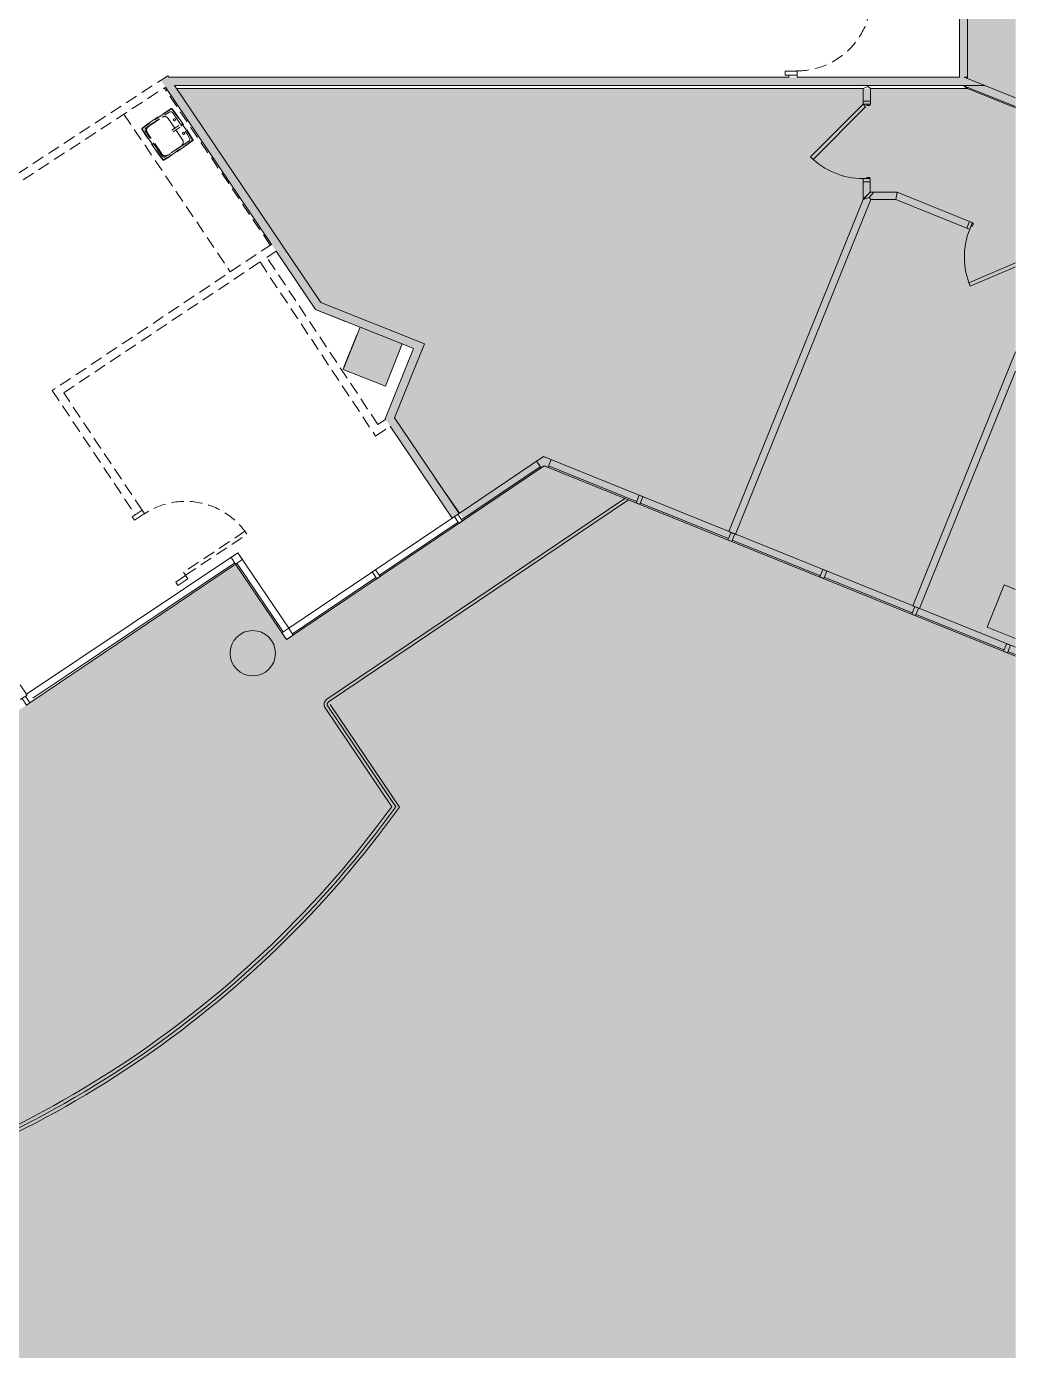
# Model space of a CAD drawing. Header units: inches. Extents: x 301 to 1681, y -483 to 1030.
# Drawn here: x 1202 to 1681, y 22 to 664 of the extents above; entities that cross this region are included whole.
import ezdxf

# ---------------------------------------------------------------- set-up
doc = ezdxf.new("R2010")
doc.units = ezdxf.units.IN
doc.header["$LTSCALE"] = 48
doc.header["$MEASUREMENT"] = 0
doc.linetypes.add('Demolished', pattern=[0.1875, 0.125, -0.0625])
doc.layers.get('DefPoints').update_dxf_attribs({"lineweight": 9})
for name, color, linetype, lineweight in [('8th floor - 800-805 background_dwg', 8, 'Continuous', 9), ('A-DETL-GENF', 247, 'Continuous', 9), ('A-DOOR', 8, 'Continuous', 13), ('A-DOOR-FRAM', 8, 'Continuous', 20), ('A-WALL', 8, 'Continuous', 13), ('A-Wall-Bldg', 8, 'Continuous', 9), ('A-Wall-Exst', 8, 'Continuous', 9), ('A-WALL-PATT', 8, 'Continuous', 13), ('I-WALL', 8, 'Continuous', 13), ('P-SANR-FIXT', 8, 'Demolished', 9), ('Q-CASE', 8, 'Demolished', 9)]:
    doc.layers.add(name, color=color, linetype=linetype, lineweight=lineweight)

# ---------------------------------------------------------------- blocks, each defined once
blk = doc.blocks.new('Single Flush - OTJ_SOLIDFLUSH_ALUM-V5-FIRST FLOOR DEMOLITION')
at = {"layer": 'A-DOOR', "linetype": 'Demolished'}
for p, q in [((16.15625, -2), (17.90625, -2)), ((16.15625, -37.8125), (16.15625, -2)), ((17.90625, -2), (17.90625, -37.8125)), ((17.90625, -37.8125), (16.15625, -37.8125))]:
    blk.add_line(p, q, dxfattribs=at)
blk.add_arc((17.90625, -2), 35.8125, 179.5, 270, dxfattribs=at)
at = {"layer": 'A-DOOR-FRAM', "linetype": 'Demolished'}
for p, q in [((-20, 3.75), (-20, -2)), ((-20, 3.75), (-18, 3.75)), ((-18, 3.75), (-18, -2)), ((18.000004, 3.75), (18.000004, -2)), ((18.000004, 3.75), (20.000004, 3.75)), ((20.000004, 3.75), (20.000004, -2)), ((-20, -2), (-18, -2)), ((18.000004, -2), (20.000004, -2))]:
    blk.add_line(p, q, dxfattribs=at)
blk = doc.blocks.new('Single Flush - OTJ_SOLIDFLUSH_ALUM-V6-FIRST FLOOR DEMOLITION')
at = {"layer": 'A-DOOR', "linetype": 'Demolished'}
for p, q in [((16.15625, 37.8125), (16.15625, 2)), ((17.90625, 37.8125), (16.15625, 37.8125)), ((17.90625, 2), (17.90625, 37.8125)), ((16.15625, 2), (17.90625, 2))]:
    blk.add_line(p, q, dxfattribs=at)
blk.add_arc((17.90625, 2), 35.8125, 90, 180.5, dxfattribs=at)
at = {"layer": 'A-DOOR-FRAM', "linetype": 'Demolished'}
for p, q in [((-20, -3.75), (-20, 2)), ((-20, 2), (-18, 2)), ((-18, -3.75), (-18, 2)), ((18.000004, -3.75), (18.000004, 2)), ((18.000004, 2), (20.000004, 2)), ((20.000004, -3.75), (20.000004, 2)), ((-20, -3.75), (-18, -3.75)), ((18.000004, -3.75), (20.000004, -3.75))]:
    blk.add_line(p, q, dxfattribs=at)
blk = doc.blocks.new('C-Counter Top1 - 24_ Depth-5034348-FIRST FLOOR DEMOLITION')
at = {"layer": 'Q-CASE'}
for p, q in [((45.13, -0.75), (-46.77, -0.75)), ((-47.13, -24), (45.01, -24))]:
    blk.add_line(p, q, dxfattribs=at)
blk = doc.blocks.new('P-Sink-Rectangular - PSR1918-3060176-FIRST FLOOR DEMOLITION')
at = {"layer": 'P-SANR-FIXT'}
for p, q in [((-9.5, 4.97), (-9.34, 8.49)), ((-9.13, 8.48), (-9.28, 4.96)), ((-8.99, 8.84), (-5.52, 9)), ((-5.51, 8.78), (-8.98, 8.63)), ((-8.5, 5.01), (-8.42, 6.97)), ((-7.47, 7.92), (-5.51, 8)), ((-5.52, 9), (5.52, 9)), ((-5.52, 9), (-5.51, 8.78)), ((5.51, 8.78), (-5.51, 8.78)), ((-5.51, 8), (5.51, 8)), ((5.52, 9), (5.51, 8.78)), ((8.98, 8.63), (5.51, 8.78)), ((5.51, 8), (7.47, 7.92)), ((5.52, 9), (8.99, 8.84)), ((8.42, 6.97), (8.5, 5.01)), ((9.28, 4.96), (9.13, 8.48)), ((9.34, 8.49), (9.5, 4.97)), ((-9.5, 4.97), (-9.28, 4.96)), ((-9.5, -4.97), (-9.5, 4.97)), ((-9.28, 4.96), (-9.28, -4.96)), ((-8.5, -5.01), (-8.5, 5.01)), ((-8.35, -5.5), (-8.35, 2.5)), ((-8.35, -5.5), (-8.35, 2.5)), ((-6.25, 4.6), (-0.49, 4.6)), ((-6.25, 4.6), (-0.49, 4.6)), ((0.48, 4.6), (6.25, 4.6)), ((0.48, 4.6), (6.25, 4.6)), ((8.35, 2.5), (8.35, -5.5)), ((8.35, 2.5), (8.35, -5.5)), ((8.5, 5.01), (8.5, -5.01)), ((9.5, 4.97), (9.28, 4.96)), ((9.28, -4.96), (9.28, 4.96)), ((9.5, 4.97), (9.5, -4.97)), ((-9.5, -4.97), (-9.28, -4.96)), ((-9.34, -8.49), (-9.5, -4.97)), ((-9.28, -4.96), (-9.13, -8.48)), ((-8.42, -6.97), (-8.5, -5.01)), ((8.5, -5.01), (8.42, -6.97)), ((9.13, -8.48), (9.28, -4.96)), ((9.5, -4.97), (9.28, -4.96)), ((9.5, -4.97), (9.34, -8.49)), ((-5.52, -9), (-8.99, -8.84)), ((-8.98, -8.63), (-5.51, -8.78)), ((-5.51, -8), (-7.47, -7.92)), ((6.25, -7.6), (-6.25, -7.6)), ((6.25, -7.6), (-6.25, -7.6)), ((-5.52, -9), (-5.51, -8.78)), ((5.52, -9), (-5.52, -9)), ((5.51, -8), (-5.51, -8)), ((-5.51, -8.78), (5.51, -8.78)), ((7.47, -7.92), (5.51, -8)), ((5.51, -8.78), (8.98, -8.63)), ((5.52, -9), (5.51, -8.78)), ((8.99, -8.84), (5.52, -9))]:
    blk.add_line(p, q, dxfattribs=at)
at = {"layer": 'P-SANR-FIXT', "flags": 128}
for points in [[(-0.5, 6.97), (-0.5, 6.97), (-0.5, 6.96), (-0.5, 6.95), (-0.5, 6.94), (-0.5, 6.93), (-0.5, 6.91), (-0.5, 6.89), (-0.5, 6.87), (-0.5, 6.84), (-0.5, 6.81), (-0.5, 6.78), (-0.5, 6.74), (-0.5, 6.7), (-0.5, 6.66), (-0.5, 6.62), (-0.5, 6.57), (-0.5, 6.52), (-0.5, 6.47), (-0.5, 6.42), (-0.5, 6.36), (-0.5, 6.3), (-0.5, 6.24), (-0.5, 6.18), (-0.5, 6.11), (-0.5, 6.05), (-0.5, 5.98), (-0.5, 5.91), (-0.5, 5.84), (-0.5, 5.77), (-0.5, 5.69), (-0.5, 5.62), (-0.5, 5.54), (-0.5, 5.46), (-0.5, 5.39), (-0.5, 5.31), (-0.5, 5.23), (-0.5, 5.15), (-0.5, 5.07), (-0.5, 4.99), (-0.5, 4.91), (-0.5, 4.83), (-0.5, 4.75), (-0.5, 4.67), (-0.5, 4.59), (-0.5, 4.51), (-0.5, 4.44), (-0.5, 4.36), (-0.5, 4.28), (-0.5, 4.21), (-0.5, 4.13), (-0.5, 4.06), (-0.5, 3.99), (-0.5, 3.92), (-0.5, 3.86), (-0.5, 3.79), (-0.5, 3.73), (-0.5, 3.66), (-0.5, 3.61), (-0.5, 3.55), (-0.5, 3.49), (-0.5, 3.44), (-0.5, 3.39), (-0.5, 3.34), (-0.5, 3.3), (-0.5, 3.25), (-0.5, 3.21), (-0.5, 3.18), (-0.5, 3.14), (-0.5, 3.11), (-0.5, 3.08), (-0.5, 3.06), (-0.5, 3.04), (-0.5, 3.02), (-0.5, 3), (-0.5, 2.99), (-0.5, 2.98), (-0.5, 2.97), (-0.5, 2.97), (-0.5, 2.97)], [(0.5, 2.97), (0.5, 2.97), (0.5, 2.97), (0.5, 2.98), (0.5, 2.99), (0.5, 3.01), (0.5, 3.02), (0.5, 3.05), (0.5, 3.07), (0.5, 3.1), (0.5, 3.13), (0.5, 3.16), (0.5, 3.19), (0.5, 3.23), (0.5, 3.27), (0.5, 3.32), (0.5, 3.36), (0.5, 3.41), (0.5, 3.46), (0.5, 3.52), (0.5, 3.57), (0.5, 3.63), (0.5, 3.69), (0.5, 3.76), (0.5, 3.82), (0.5, 3.89), (0.5, 3.95), (0.5, 4.02), (0.5, 4.1), (0.5, 4.17), (0.5, 4.24), (0.5, 4.32), (0.5, 4.39), (0.5, 4.47), (0.5, 4.55), (0.5, 4.63), (0.5, 4.71), (0.5, 4.79), (0.5, 4.87), (0.5, 4.95), (0.5, 5.03), (0.5, 5.11), (0.5, 5.19), (0.5, 5.26), (0.5, 5.34), (0.5, 5.42), (0.5, 5.5), (0.5, 5.58), (0.5, 5.65), (0.5, 5.73), (0.5, 5.8), (0.5, 5.87), (0.5, 5.94), (0.5, 6.01), (0.5, 6.08), (0.5, 6.14), (0.5, 6.21), (0.5, 6.27), (0.5, 6.33), (0.5, 6.39), (0.5, 6.44), (0.5, 6.49), (0.5, 6.55), (0.5, 6.59), (0.5, 6.64), (0.5, 6.68), (0.5, 6.72), (0.5, 6.76), (0.5, 6.79), (0.5, 6.82), (0.5, 6.85), (0.5, 6.88), (0.5, 6.9), (0.5, 6.92), (0.5, 6.93), (0.5, 6.95), (0.5, 6.96), (0.5, 6.96), (0.5, 6.97), (0.5, 6.97)]]:
    blk.add_lwpolyline(points, dxfattribs=at)
at = {"layer": 'P-SANR-FIXT'}
for centre, radius, start, end in [((-8.97, 8.47), 0.371, 92.5667, 177.4333), ((-8.97, 8.47), 0.156, 92.5667, 177.4333), ((-7.42, 6.92), 0.995, 92.5667, 177.4333), ((-4, 6.75), 0.5, 360, 180), ((-4, 6.75), 0.5, 180, 360), ((-4, 6.75), 0.5, 180, 270), ((-4, 6.75), 0.5, 180, 270), ((-4, 6.75), 0.5, 135, 165), ((-4, 6.75), 0.5, 135, 165), ((-4, 6.75), 0.5, 195, 240), ((-4, 6.75), 0.5, 195, 240), ((-4, 6.75), 0.5, 60, 120), ((-4, 6.75), 0.5, 60, 120), ((-4, 6.75), 0.5, 75, 105), ((-4, 6.75), 0.5, 75, 105), ((-4, 6.75), 0.5, 0, 45), ((-4, 6.75), 0.5, 15, 45), ((-4, 6.75), 0.5, 0, 45), ((-4, 6.75), 0.5, 15, 45), ((-4, 6.75), 0.5, 315, 360), ((-4, 6.75), 0.5, 315, 360), ((-4, 6.75), 0.5, 315, 345), ((-4, 6.75), 0.5, 315, 345), ((4, 6.75), 0.5, 360, 180), ((4, 6.75), 0.5, 135, 180), ((4, 6.75), 0.5, 135, 180), ((4, 6.75), 0.5, 165, 180), ((4, 6.75), 0.5, 165, 180), ((4, 6.75), 0.5, 180, 360), ((4, 6.75), 0.5, 180, 225), ((4, 6.75), 0.5, 180, 195), ((4, 6.75), 0.5, 180, 225), ((4, 6.75), 0.5, 180, 195), ((4, 6.75), 0.5, 135, 150), ((4, 6.75), 0.5, 135, 150), ((4, 6.75), 0.5, 210, 225), ((4, 6.75), 0.5, 210, 225), ((4, 6.75), 0.5, 0, 120), ((4, 6.75), 0.5, 0, 120), ((4, 6.75), 0.5, 75, 105), ((4, 6.75), 0.5, 75, 105), ((4, 6.75), 0.5, 30, 60), ((4, 6.75), 0.5, 30, 60), ((4, 6.75), 0.5, 315, 345), ((4, 6.75), 0.5, 315, 345), ((4, 6.75), 0.5, 315, 330), ((4, 6.75), 0.5, 315, 330), ((7.42, 6.92), 0.995, 2.5667, 87.4333), ((8.97, 8.47), 0.156, 2.5667, 87.4333), ((8.97, 8.47), 0.371, 2.5667, 87.4333), ((-6.25, 2.5), 2.1, 90, 180), ((-6.25, 2.5), 2.1, 90, 180), ((-6.25, 2.5), 2.1, 160.02876, 180), ((-6.25, 2.5), 2.1, 115.02876, 154.97124), ((-6.25, 2.5), 2.1, 90, 109.97124), ((-4, 6.75), 0.5, 255, 270), ((-4, 6.75), 0.5, 255, 270), ((4, 6.75), 0.5, 240, 300), ((4, 6.75), 0.5, 240, 300), ((4, 6.75), 0.5, 255, 270), ((4, 6.75), 0.5, 255, 270), ((6.25, 2.5), 2.1, 70.02876, 90), ((6.25, 2.5), 2.1, 0, 90), ((6.25, 2.5), 2.1, 0, 90), ((6.25, 2.5), 2.1, 25.02876, 64.97124), ((6.25, 2.5), 2.1, 0, 19.97124), ((-6.25, -5.5), 2.1, 180, 199.97124), ((-6.25, -5.5), 2.1, 180, 270), ((-6.25, -5.5), 2.1, 180, 270), ((-6.25, -5.5), 2.1, 205.02876, 244.97124), ((6.25, -5.5), 2.1, 270, 360), ((6.25, -5.5), 2.1, 270, 360), ((6.25, -5.5), 2.1, 295.02876, 334.97124), ((6.25, -5.5), 2.1, 340.02876, 360), ((-8.97, -8.47), 0.371, 182.5667, 267.4333), ((-8.97, -8.47), 0.156, 182.5667, 267.4333), ((-7.42, -6.92), 0.995, 182.5667, 267.4333), ((-6.25, -5.5), 2.1, 250.02876, 270), ((6.25, -5.5), 2.1, 270, 289.97124), ((7.42, -6.92), 0.995, 272.5667, 357.4333), ((8.97, -8.47), 0.156, 272.5667, 357.4333), ((8.97, -8.47), 0.371, 272.5667, 357.4333)]:
    blk.add_arc(centre, radius, start, end, dxfattribs=at)
blk = doc.blocks.new('8th floor - 800-805 background_dwg-4807125-FIRST FLOOR DEMOLITION')
at = {"layer": 'A-Wall-Bldg'}
for points in [[(1355.6, 498.46), (1359.19, 507.55), (1355.53, 498.48)], [(1680.82, 367.05), (1680.82, 390.78), (1675.3, 393.01), (1667.06, 372.61)], [(1310.24, 348.99), (1312.54, 348.99), (1314.79, 349.47), (1316.89, 350.4), (1318.75, 351.75), (1320.29, 353.46), (1321.44, 355.45), (1322.15, 357.64), (1322.39, 359.93), (1322.15, 362.21), (1321.44, 364.4), (1320.15, 366.55), (1318.75, 368.1), (1316.89, 369.45), (1314.79, 370.39), (1312.54, 370.87), (1310.24, 370.87), (1307.99, 370.39), (1305.89, 369.45), (1304.03, 368.1), (1302.49, 366.39), (1301.34, 364.4), (1300.63, 362.21), (1300.39, 359.93), (1300.63, 357.64), (1301.34, 355.45), (1302.49, 353.46), (1304.03, 351.75), (1305.89, 350.4), (1307.99, 349.47)]]:
    blk.add_hatch(color=256, dxfattribs=at).paths.add_polyline_path(points, flags=0)
for p, q in [((1355.53, 498.48), (1361.87, 514.17)), ((1383.81, 509.75), (1382.29, 505.98)), ((1355.6, 498.46), (1355.53, 498.48)), ((1450.67, 450.27), (1412.53, 424.55)), ((1497.31, 433.47), (1454.66, 450.7)), ((1491.66, 434.97), (1347.28, 337.61)), ((1493.33, 434.29), (1348.11, 336.36)), ((1541.81, 415.46), (1499.15, 432.7)), ((1410.88, 423.44), (1372.74, 397.72)), ((1542.1, 418.85), (1545.8, 417.36)), ((1586.31, 397.48), (1543.66, 414.71)), ((1302.71, 403.72), (1204.92, 338.22)), ((1303.7, 403.51), (1326.14, 370.24)), ((1371.08, 396.61), (1330.65, 369.35)), ((1630.81, 379.49), (1588.16, 396.73)), ((1631.1, 382.88), (1634.81, 381.39)), ((1675.19, 361.56), (1632.66, 378.75)), ((1680.82, 367.05), (1667.06, 372.61)), ((1680.82, 359.29), (1677.17, 360.76)), ((1203.26, 337.11), (1203.26, 337.11)), ((1347.71, 334.28), (1380.62, 285.48)), ((1348.95, 335.12), (1382.49, 285.37)), ((1346.46, 333.44), (1378.73, 285.59))]:
    blk.add_line(p, q, dxfattribs=at)
at = {"layer": 'A-Wall-Bldg', "flags": 128}
for points in [[(1680.82, 358.52), (1452.61, 450.75), (1327.76, 366.55), (1303.11, 403.11), (1203.45, 335.93)], [(1680.82, 362.81), (1452.17, 455.22), (1411.29, 427.65)], [(1407.97, 425.42), (1328.82, 372.05), (1325.54, 369.84), (1327.76, 366.55), (1331.04, 368.76), (1328.82, 372.05), (1304.18, 408.6), (1306.4, 405.33), (1303.11, 403.11), (1300.9, 406.39), (1304.18, 408.61), (1201.85, 340.09)], [(1409.05, 426.14), (1411.26, 422.86), (1412.92, 423.97), (1410.7, 427.26)], [(1667.06, 372.61), (1675.3, 393.01), (1680.82, 390.78)], [(1201.3, 339.11), (1203.45, 335.93), (1201.79, 334.81), (1199.64, 338.01)]]:
    blk.add_lwpolyline(points, dxfattribs=at)
for points in [[(1452.63, 450.76), (1454.4, 450.05), (1455.88, 453.72), (1452.16, 455.22), (1448.85, 452.98), (1451.06, 449.7)], [(1500.38, 435.74), (1498.53, 436.48), (1497.06, 432.86), (1498.92, 432.11)], [(1544.88, 417.73), (1543.02, 418.48), (1541.56, 414.85), (1543.41, 414.11)], [(1370.91, 400.42), (1369.26, 399.3), (1371.47, 396.02), (1373.13, 397.14)], [(1589.38, 399.75), (1587.53, 400.49), (1586.06, 396.87), (1587.92, 396.12)], [(1633.88, 381.76), (1632.03, 382.51), (1630.57, 378.88), (1632.42, 378.14)], [(1678.38, 363.78), (1676.53, 364.52), (1675.07, 360.9), (1676.92, 360.15)]]:
    blk.add_lwpolyline(points, close=True, dxfattribs=at)
at = {"layer": 'A-Wall-Bldg'}
blk.add_circle((1311.39, 359.93), 11, dxfattribs=at)
for centre, radius, start, end in [((1348.95, 335.12), 3, 123.98208, 213.99251), ((1348.95, 335.12), 1.5, 123.99215, 214.01301), ((968.95, 583.85), 510, 283.80727, 324.17908), ((968.95, 583.85), 508.42, 283.91968, 324.06559), ((968.95, 583.85), 506.8, 284.0347, 323.95058)]:
    blk.add_arc(centre, radius, start, end, dxfattribs=at)
at = {"layer": 'A-Wall-Exst'}
for p, q in [((1274.4, 633.53), (1607.01, 633.53)), ((1610.51, 633.49), (1657.61, 633.49)), ((1322.72, 554.7), (1337.75, 532.42))]:
    blk.add_line(p, q, dxfattribs=at)
at = {"layer": 'A-Wall-Exst', "flags": 128}
for points in [[(1341.74, 526.52), (1356.65, 520.49), (1356.68, 520.57)], [(1408.66, 425.82), (1411.53, 427.82), (1399.93, 444.48)]]:
    blk.add_lwpolyline(points, dxfattribs=at)
at = {"layer": 'A-WALL-PATT'}
for p, q in [((1607, 588.35), (1610.5, 588.35)), ((1658.56, 569.16), (1657.25, 565.91)), ((1356.68, 520.57), (1356.65, 520.49)), ((1411.53, 427.82), (1408.66, 425.82))]:
    blk.add_line(p, q, dxfattribs=at)
at = {"layer": 'A-WALL-PATT', "flags": 128}
for points in [[(1609.52, 634.97), (1609.34, 634.53), (1607.01, 633.49), (1609.34, 634.53), (1610.51, 633.49)], [(1610.51, 633.49), (1609.34, 634.53), (1609.52, 634.97)], [(1610.51, 627.35), (1609.34, 627.35), (1607.01, 627.35)], [(1545.2, 417.56), (1544.12, 418), (1541.96, 418.87)], [(1634.35, 381.59), (1632.19, 382.46), (1631.11, 382.9)]]:
    blk.add_lwpolyline(points, dxfattribs=at)
for points in [[(1655.81, 634.74), (1656.12, 634.52), (1657.61, 633.48)], [(1609.88, 580.7), (1612.19, 583.3), (1609.88, 580.7), (1610.78, 579.8), (1609.88, 580.7), (1607, 579.8), (1607.9, 580.7), (1610.5, 583.3), (1607, 579.8)], [(1622.99, 580.69), (1622.82, 579.8), (1623.5, 583.3)]]:
    blk.add_lwpolyline(points, close=True, dxfattribs=at)
at = {"layer": 'DefPoints'}
for p, q in [((1657.61, 633.48), (1680.82, 624.11)), ((1680.82, 505.89), (1631.11, 382.9))]:
    blk.add_line(p, q, dxfattribs=at)
at = {"layer": 'DefPoints', "flags": 128}
for points in [[(1607.01, 633.49), (1607.01, 627.35), (1610.51, 627.35), (1610.51, 633.49)], [(1610.51, 625.85), (1610.51, 627.35), (1607.01, 627.35), (1607.01, 625.85), (1610.51, 625.85)], [(1610.26, 625.85), (1610.26, 625.23), (1608.76, 625.23), (1608.76, 625.85), (1610.26, 625.85)], [(1610.25, 589.85), (1610.25, 590.48), (1608.75, 590.48), (1608.75, 589.85), (1610.25, 589.85)], [(1612.19, 583.3), (1610.5, 583.3), (1610.5, 588.35), (1607, 588.35), (1607, 579.8), (1541.96, 418.87), (1545.2, 417.56), (1610.78, 579.8), (1622.82, 579.8), (1657.25, 565.91), (1658.56, 569.16), (1623.5, 583.3), (1612.19, 583.3)], [(1610.5, 589.85), (1610.5, 588.35), (1607, 588.35), (1607, 589.85), (1610.5, 589.85)], [(1680.82, 549.02), (1658.21, 539.41), (1658.9, 537.8), (1680.82, 547.12)], [(1631.11, 382.9), (1634.35, 381.59), (1680.82, 496.55)]]:
    blk.add_lwpolyline(points, dxfattribs=at)
for points in [[(1607.01, 625.85), (1608.24, 624.62), (1582.78, 599.16), (1581.55, 600.4)], [(1659.95, 568.6), (1658.56, 569.16), (1657.25, 565.91), (1658.64, 565.35)], [(1659.86, 568.37), (1660.44, 568.13), (1659.87, 566.74), (1659.29, 566.98)]]:
    blk.add_lwpolyline(points, close=True, dxfattribs=at)
at = {"layer": 'DefPoints'}
for centre, start, end in [((1607.01, 625.85), 224.991, 269.991), ((1692.03, 551.89), 158.03839, 203.03839)]:
    blk.add_arc(centre, 36, start, end, dxfattribs=at)

msp = doc.modelspace()

# ---------------------------------------------------------------- hatches: boundary and pattern name
at = {"layer": 'A-DETL-GENF'}
h = msp.add_hatch(color=256, dxfattribs=at)
h.paths.add_polyline_path([(301.48, -483.15), (1680.82, -483.15), (1680.82, 367.05), (1667.06, 372.61), (1675.3, 393.01), (1680.82, 390.78), (1680.82, 1030.23), (1594.71, 1030.23), (1594.71, 1021.49), (1579.71, 1021.5), (1579.71, 1030.23), (1474.71, 1030.23), (1474.72, 946.5), (1579.7, 946.5), (1579.7, 979.5), (1583.69, 979.45), (1583.71, 979.49), (1594.71, 979.44), (1602.63, 978.69), (1602.73, 962.72), (1603.01, 962.57), (1602.84, 946.49), (1598.83, 946.49), (1598.83, 942.49), (1508.4, 942.5), (1404.71, 942.52), (1404.71, 947.51), (1460.7, 947.51), (1460.7, 962.51), (1470.71, 962.51), (1470.71, 1030.23), (1171.71, 1030.23), (1171.71, 973.55), (1276.05, 973.53), (1276.05, 947.53), (1317.55, 947.52), (1317.55, 942.53), (1166.7, 942.54), (1166.7, 942.86), (889.38, 942.86), (889.38, 946.36), (905.1, 946.36), (905.1, 1030.23), (759.08, 1030.23), (734.78, 970.08), (695.56, 970.08), (685.98, 946.36), (849.38, 946.36), (849.38, 942.86), (684.56, 942.86), (448.58, 358.79), (445.34, 360.1), (641.79, 846.33), (588.01, 868.05), (591.85, 877.56), (595.1, 876.25), (592.57, 869.99), (643.1, 849.57), (658.83, 888.51), (608.3, 908.93), (605.58, 902.21), (602.34, 903.52), (620.83, 949.27), (624.07, 947.96), (609.61, 912.17), (660.14, 891.76), (692.33, 971.42), (641.79, 991.81), (639.05, 985.05), (635.81, 986.36), (638.55, 993.15), (625.19, 998.55), (637.99, 1030.23), (577.63, 1030.23), (552.68, 968.48), (549.44, 969.79), (573.86, 1030.23), (301.48, 1030.23), (301.48, 798.58), (302.43, 800.94), (456.13, 738.84), (503.02, 854.91), (506.27, 853.6), (454.22, 724.78), (450.98, 726.09), (454.82, 735.59), (301.48, 797.55), (301.48, 593.89), (384.03, 560.49), (415.36, 637.94), (415.07, 638.06), (423.31, 658.46), (423.62, 658.37), (435.99, 689), (439.24, 687.69), (426.85, 657.03), (443.93, 650.13), (435.69, 629.73), (418.61, 636.63), (379.12, 539.02), (375.88, 540.33), (382.72, 557.25), (301.48, 590.11), (301.48, 387.05), (306.15, 385.16), (310.36, 395.56), (316.34, 393.14), (360.88, 503.25), (364.12, 501.94), (319.58, 391.83), (338.57, 384.15), (328.86, 360.14), (301.48, 371.21), (301.48, -121.08), (496.86, -200.02), (496.81, -200.13), (530.65, -213.82), (559.13, -143.35), (487.43, -114.38), (477.2, -139.72), (343.66, -85.77), (343.76, -85.54), (343.45, -85.41), (393.18, 37.53), (383, 41.64), (447.68, 201.71), (450.8, 200.45), (465.71, 237.3), (465.81, 237.25), (466.68, 239.41), (471.32, 237.53), (450.92, 187.42), (413.21, 94.2), (501.02, 58.71), (559.01, 201.28), (574.44, 239.43), (486.47, 275.02), (484.79, 270.87), (480.16, 272.74), (480.8, 274.34), (480.71, 274.38), (492.2, 302.8), (492.31, 302.8), (492.64, 303.63), (497.28, 301.76), (489.47, 282.44), (577.44, 246.85), (582.63, 259.71), (574.39, 263.05), (582.63, 283.44), (603.03, 275.19), (594.78, 254.8), (592.89, 255.56), (587.69, 242.7), (641.05, 221.12), (737.8, 460.29), (615.11, 509.86), (597.9, 467.3), (568.92, 479.02), (510.84, 335.34), (506.21, 337.21), (507.27, 339.86), (507.2, 339.88), (584.26, 530.32), (588.89, 528.45), (587.62, 525.28), (677.39, 489.01), (692.35, 526), (682.31, 530.06), (690.55, 550.45), (706.13, 544.15), (708.41, 554.3), (614.65, 592.18), (602.4, 561.85), (597.76, 563.73), (611.33, 597.29), (644.61, 583.85), (646.21, 587.79), (646.32, 587.74), (661.3, 624.83), (661.19, 624.87), (686.22, 686.82), (686.33, 686.78), (701.32, 723.87), (701.2, 723.91), (702.66, 727.52), (669.45, 740.94), (726.65, 882.49), (1577.02, 882.49), (1577.02, 841.12), (1657.61, 841.12), (1657.65, 638.31), (1666.03, 634.97), (1657.61, 634.97), (1657.61, 633.49), (1274.43, 633.49), (1344.35, 529.79), (1394.53, 509.77), (1380.06, 473.95), (1399.93, 444.48), (1413.8, 424.57), (1327.76, 366.55), (1303.11, 403.11), (1011.25, 206.36), (1038.1, 166.53), (929.56, 93.35), (929.56, -450.17), (758.42, -450.17), (758.42, -454.42), (754.92, -454.42), (754.92, -411.73), (629.46, -361.05), (613.67, -400.15), (610.42, -398.84), (612.75, -393.07), (564.59, -373.61), (562.26, -379.38), (559.02, -378.07), (574.81, -338.97), (462.78, -293.71), (451.73, -321.05), (444.54, -318.15), (445.86, -314.91), (449.8, -316.5), (495.54, -203.27), (384.75, -158.5), (339, -271.73), (359.02, -279.82), (362.17, -272.03), (381.64, -279.89), (378.49, -287.69), (408.77, -299.92), (407.46, -303.17), (377.18, -290.94), (371.14, -305.89), (351.67, -298.02), (357.71, -283.07), (334.44, -273.67), (381.5, -157.19), (301.48, -124.86), (301.48, -450.17)], flags=0)
h.paths.add_polyline_path([(614.06, -389.82), (626.22, -359.74), (616.5, -355.81), (605.45, -383.16), (574.9, -370.82), (585.95, -343.47), (578.06, -340.28), (565.91, -370.37), (613.67, -389.66)], flags=0)
h.paths.add_polyline_path([(426.88, 27.69), (437.43, 53.6), (398.04, 69.51), (387.56, 43.57), (425.8, 28.12)], flags=0)
h.paths.add_polyline_path([(564.9, 64.65), (587.68, 120.97), (619.7, 108.03), (758.62, 451.88), (741.51, 458.79), (641.76, 212.2), (584.69, 235.29), (583.51, 232.39), (632.7, 212.51), (610.96, 158.73), (557.14, 180.51), (580.05, 237.16), (579.08, 237.56), (579.04, 237.47), (579.16, 237.43), (534.04, 125.87), (557.22, 116.5), (565.68, 137.19), (569.39, 135.69), (559.5, 111.23), (532.41, 122.18), (516.97, 84.02), (558.89, 67.08)], flags=0)
h.paths.add_polyline_path([(1071.76, 164.62), (1069.46, 164.62), (1067.21, 165.09), (1065.11, 166.03), (1063.25, 167.38), (1061.71, 169.09), (1060.56, 171.08), (1059.85, 173.27), (1059.61, 175.56), (1059.85, 177.84), (1060.56, 180.03), (1061.71, 182.02), (1063.25, 183.73), (1065.11, 185.08), (1067.21, 186.02), (1069.46, 186.5), (1071.76, 186.5), (1074.01, 186.02), (1076.11, 185.08), (1077.97, 183.73), (1079.51, 182.02), (1080.66, 180.03), (1081.37, 177.84), (1081.61, 175.56), (1081.37, 173.27), (1080.66, 171.08), (1079.51, 169.09), (1077.97, 167.38), (1076.11, 166.03), (1074.01, 165.09)], flags=0)
h.paths.add_polyline_path([(608.2, 165.24), (626.18, 209.75), (581.69, 227.73), (563.74, 183.23), (608.2, 165.24)], flags=0)
h.paths.add_polyline_path([(583.05, 244.58), (588.25, 257.43), (587.28, 257.83), (582.08, 244.97), (582.64, 244.74)], flags=0)
h.paths.add_polyline_path([(432.23, 318.3), (428.98, 319.61), (430.36, 323.01), (433.6, 321.7), (432.76, 319.61)], flags=0)
h.paths.add_polyline_path([(1310.24, 348.99), (1307.99, 349.47), (1305.89, 350.4), (1304.03, 351.75), (1302.49, 353.46), (1301.34, 355.45), (1300.63, 357.64), (1300.39, 359.93), (1300.63, 362.21), (1301.34, 364.4), (1302.63, 366.55), (1304.03, 368.1), (1305.89, 369.45), (1307.99, 370.39), (1310.24, 370.87), (1312.54, 370.87), (1314.79, 370.39), (1316.89, 369.45), (1318.75, 368.1), (1320.29, 366.39), (1321.44, 364.4), (1322.15, 362.21), (1322.39, 359.93), (1322.15, 357.64), (1321.44, 355.45), (1320.29, 353.46), (1318.75, 351.75), (1316.89, 350.4), (1314.79, 349.47), (1312.54, 348.99)], flags=0)
h.paths.add_polyline_path([(307.19, 371.06), (315.4, 391.36), (311.46, 392.96), (303.25, 372.65), (306.15, 371.48)], flags=0)
h.paths.add_polyline_path([(301.48, 373.61), (304.84, 381.92), (301.48, 383.28), (301.48, 378.3)], flags=0)
h.paths.add_polyline_path([(595.96, 471.86), (611.87, 511.17), (586.12, 521.57), (570.23, 482.27), (594.65, 472.39)], flags=0)
h.paths.add_polyline_path([(692.38, 482.96), (696.4, 500.88), (689.61, 484.07), (692.22, 483.02)], flags=0)
h.paths.add_polyline_path([(685.91, 485.57), (700.85, 522.56), (696.06, 524.5), (681.1, 487.51)], flags=0)
h.paths.add_polyline_path([(521.25, 890.68), (518.01, 891.99), (523.16, 904.76), (523.07, 904.8), (526.53, 913.37), (398.16, 965.24), (394.04, 955.04), (369.93, 964.78), (379.67, 988.89), (403.78, 979.15), (399.47, 968.48), (527.84, 916.62), (531.31, 925.2), (531.38, 925.2), (534.45, 932.7), (537.7, 931.39), (534.74, 924.06), (551.85, 917.14), (543.61, 896.75), (543.54, 896.75), (543.47, 896.56), (526.41, 903.45), (523.21, 895.53)], flags=0)
h.paths.add_polyline_path([(991.15, 946.36), (1166.7, 946.36), (1166.7, 1030.23), (908.6, 1030.23), (908.6, 946.36)], flags=0)
h.paths.add_polyline_path([(1308.7, 947.53), (1286.71, 947.53), (1286.71, 994.53), (1308.71, 994.53), (1308.7, 947.53)], flags=0)
h.paths.add_polyline_path([(1271.05, 947.53), (1271.05, 969.07), (1171.71, 969.07), (1171.71, 947.53), (1260.44, 947.53)], flags=0)
h.paths.add_polyline_path([(998.71, 972.56), (998.7, 972.57), (998.71, 994.57), (1020.98, 994.6), (1020.98, 972.6), (1020.71, 972.56)], flags=0)
h.paths.add_polyline_path([(698.22, 973.58), (708.71, 973.58), (708.71, 996.59), (741.72, 996.59), (755.31, 1030.23), (641.76, 1030.23), (629.74, 1000.48), (696.34, 973.58), (696.98, 973.58)], flags=0)
h.paths.add_polyline_path([(734.71, 979.24), (740.91, 994.59), (734.71, 994.59), (734.71, 991.84)], flags=0)
at = {"layer": 'A-WALL'}
msp.add_hatch(color=256, dxfattribs=at).paths.add_polyline_path([(1375.64, 489.32), (1383.79, 509.75), (1363.36, 517.9), (1355.21, 497.47), (1373.33, 490.24)], flags=0)
at = {"layer": 'A-Wall-Bldg'}
for points in [[(1355.6, 498.46), (1359.19, 507.55), (1355.53, 498.48)], [(1680.82, 367.05), (1680.82, 390.78), (1675.3, 393.01), (1667.06, 372.61)], [(1310.24, 348.99), (1312.54, 348.99), (1314.79, 349.47), (1316.89, 350.4), (1318.75, 351.75), (1320.29, 353.46), (1321.44, 355.45), (1322.15, 357.64), (1322.39, 359.93), (1322.15, 362.21), (1321.44, 364.4), (1320.15, 366.55), (1318.75, 368.1), (1316.89, 369.45), (1314.79, 370.39), (1312.54, 370.87), (1310.24, 370.87), (1307.99, 370.39), (1305.89, 369.45), (1304.03, 368.1), (1302.49, 366.39), (1301.34, 364.4), (1300.63, 362.21), (1300.39, 359.93), (1300.63, 357.64), (1301.34, 355.45), (1302.49, 353.46), (1304.03, 351.75), (1305.89, 350.4), (1307.99, 349.47)]]:
    msp.add_hatch(color=256, dxfattribs=at).paths.add_polyline_path(points, flags=0)
at = {"layer": 'A-WALL-PATT'}
for points in [[(1656, 638.97), (1657.62, 638.97), (1657.62, 840.97), (1653.62, 840.97), (1653.62, 638.97)], [(1344.35, 529.79), (1270.22, 639.72), (1266.87, 637.54), (1337.75, 532.42), (1341.73, 530.84)], [(1666.03, 634.97), (1656, 638.97), (1270.73, 638.97), (1273.43, 634.97), (1372.01, 634.97)], [(1389.32, 507.55), (1390.82, 511.26), (1337.75, 532.42), (1341.73, 526.53), (1377.95, 512.08)], [(1380.06, 473.95), (1394.53, 509.77), (1390.82, 511.26), (1377.36, 477.95), (1377.95, 477.07)], [(1407.97, 425.41), (1411.29, 427.65), (1377.36, 477.95), (1375.55, 473.48), (1406.46, 427.65)]]:
    msp.add_hatch(color=256, dxfattribs=at).paths.add_polyline_path(points, flags=0)

# ---------------------------------------------------------------- linework, layer by layer
at = {"layer": 'A-WALL'}
for p, q in [((1363.36, 517.9), (1355.21, 497.47)), ((1383.79, 509.75), (1363.36, 517.9)), ((1375.64, 489.32), (1383.79, 509.75)), ((1355.21, 497.47), (1375.64, 489.32))]:
    msp.add_line(p, q, dxfattribs=at)
at = {"layer": 'A-Wall-Bldg'}
for p, q in [((1355.53, 498.48), (1361.87, 514.17)), ((1383.81, 509.75), (1382.29, 505.98)), ((1355.6, 498.46), (1355.53, 498.48)), ((1450.67, 450.27), (1412.53, 424.55)), ((1497.31, 433.47), (1454.66, 450.7)), ((1491.66, 434.97), (1347.28, 337.61)), ((1493.33, 434.29), (1348.11, 336.36)), ((1541.81, 415.46), (1499.15, 432.7)), ((1410.88, 423.44), (1372.74, 397.72)), ((1542.1, 418.85), (1545.8, 417.36)), ((1586.31, 397.48), (1543.66, 414.71)), ((1302.71, 403.72), (1204.92, 338.22)), ((1303.7, 403.51), (1326.14, 370.24)), ((1371.08, 396.61), (1330.65, 369.35)), ((1630.81, 379.49), (1588.16, 396.73)), ((1631.1, 382.88), (1634.81, 381.39)), ((1675.19, 361.56), (1632.66, 378.75)), ((1680.82, 367.05), (1667.06, 372.61)), ((1680.82, 359.29), (1677.17, 360.76)), ((1203.26, 337.11), (1203.26, 337.11)), ((1347.71, 334.28), (1380.62, 285.48)), ((1348.95, 335.12), (1382.49, 285.37)), ((1346.46, 333.44), (1378.73, 285.59))]:
    msp.add_line(p, q, dxfattribs=at)
at = {"layer": 'A-Wall-Bldg', "flags": 128}
for points in [[(1680.82, 358.52), (1452.61, 450.75), (1327.76, 366.55), (1303.11, 403.11), (1203.45, 335.93)], [(1680.82, 362.81), (1452.17, 455.22), (1411.29, 427.65)], [(1407.97, 425.42), (1328.82, 372.05), (1325.54, 369.84), (1327.76, 366.55), (1331.04, 368.76), (1328.82, 372.05), (1304.18, 408.6), (1306.4, 405.33), (1303.11, 403.11), (1300.9, 406.39), (1304.18, 408.61), (1201.85, 340.09)], [(1409.05, 426.14), (1411.26, 422.86), (1412.92, 423.97), (1410.7, 427.26)], [(1667.06, 372.61), (1675.3, 393.01), (1680.82, 390.78)], [(1201.3, 339.11), (1203.45, 335.93), (1201.79, 334.81), (1199.64, 338.01)]]:
    msp.add_lwpolyline(points, dxfattribs=at)
for points in [[(1452.63, 450.76), (1454.4, 450.05), (1455.88, 453.72), (1452.16, 455.22), (1448.85, 452.98), (1451.06, 449.7)], [(1500.38, 435.74), (1498.53, 436.48), (1497.06, 432.86), (1498.92, 432.11)], [(1544.88, 417.73), (1543.02, 418.48), (1541.56, 414.85), (1543.41, 414.11)], [(1370.91, 400.42), (1369.26, 399.3), (1371.47, 396.02), (1373.13, 397.14)], [(1589.38, 399.75), (1587.53, 400.49), (1586.06, 396.87), (1587.92, 396.12)], [(1633.88, 381.76), (1632.03, 382.51), (1630.57, 378.88), (1632.42, 378.14)], [(1678.38, 363.78), (1676.53, 364.52), (1675.07, 360.9), (1676.92, 360.15)]]:
    msp.add_lwpolyline(points, close=True, dxfattribs=at)
at = {"layer": 'A-Wall-Bldg'}
msp.add_circle((1311.39, 359.93), 11, dxfattribs=at)
for centre, radius, start, end in [((1348.95, 335.12), 3, 123.98208, 213.99251), ((1348.95, 335.12), 1.5, 123.99215, 214.01301), ((968.95, 583.85), 510, 283.80727, 324.17908), ((968.95, 583.85), 508.42, 283.91968, 324.06559), ((968.95, 583.85), 506.8, 284.0347, 323.95058)]:
    msp.add_arc(centre, radius, start, end, dxfattribs=at)
at = {"layer": 'A-Wall-Exst'}
for p, q in [((1274.4, 633.53), (1607.01, 633.53)), ((1610.51, 633.49), (1657.61, 633.49)), ((1322.72, 554.7), (1337.75, 532.42))]:
    msp.add_line(p, q, dxfattribs=at)
at = {"layer": 'A-Wall-Exst', "flags": 128}
for points in [[(1341.74, 526.52), (1356.65, 520.49), (1356.68, 520.57)], [(1408.66, 425.82), (1411.53, 427.82), (1399.93, 444.48)]]:
    msp.add_lwpolyline(points, dxfattribs=at)
at = {"layer": 'A-WALL-PATT'}
for p, q in [((1607, 588.35), (1610.5, 588.35)), ((1658.56, 569.16), (1657.25, 565.91)), ((1356.68, 520.57), (1356.65, 520.49)), ((1411.53, 427.82), (1408.66, 425.82))]:
    msp.add_line(p, q, dxfattribs=at)
at = {"layer": 'A-WALL-PATT', "flags": 128}
for points in [[(1609.52, 634.97), (1609.34, 634.53), (1607.01, 633.49), (1609.34, 634.53), (1610.51, 633.49)], [(1610.51, 633.49), (1609.34, 634.53), (1609.52, 634.97)], [(1610.51, 627.35), (1609.34, 627.35), (1607.01, 627.35)], [(1545.2, 417.56), (1544.12, 418), (1541.96, 418.87)], [(1634.35, 381.59), (1632.19, 382.46), (1631.11, 382.9)]]:
    msp.add_lwpolyline(points, dxfattribs=at)
for points in [[(1655.81, 634.74), (1656.12, 634.52), (1657.61, 633.48)], [(1609.88, 580.7), (1612.19, 583.3), (1609.88, 580.7), (1610.78, 579.8), (1609.88, 580.7), (1607, 579.8), (1607.9, 580.7), (1610.5, 583.3), (1607, 579.8)], [(1622.99, 580.69), (1622.82, 579.8), (1623.5, 583.3)]]:
    msp.add_lwpolyline(points, close=True, dxfattribs=at)
at = {"layer": 'DefPoints'}
for p, q in [((1657.61, 633.48), (1680.82, 624.11)), ((1680.82, 505.89), (1631.11, 382.9))]:
    msp.add_line(p, q, dxfattribs=at)
at = {"layer": 'DefPoints', "flags": 128}
for points in [[(1607.01, 633.49), (1607.01, 627.35), (1610.51, 627.35), (1610.51, 633.49)], [(1610.51, 625.85), (1610.51, 627.35), (1607.01, 627.35), (1607.01, 625.85), (1610.51, 625.85)], [(1610.26, 625.85), (1610.26, 625.23), (1608.76, 625.23), (1608.76, 625.85), (1610.26, 625.85)], [(1610.25, 589.85), (1610.25, 590.48), (1608.75, 590.48), (1608.75, 589.85), (1610.25, 589.85)], [(1612.19, 583.3), (1610.5, 583.3), (1610.5, 588.35), (1607, 588.35), (1607, 579.8), (1541.96, 418.87), (1545.2, 417.56), (1610.78, 579.8), (1622.82, 579.8), (1657.25, 565.91), (1658.56, 569.16), (1623.5, 583.3), (1612.19, 583.3)], [(1610.5, 589.85), (1610.5, 588.35), (1607, 588.35), (1607, 589.85), (1610.5, 589.85)], [(1680.82, 549.02), (1658.21, 539.41), (1658.9, 537.8), (1680.82, 547.12)], [(1631.11, 382.9), (1634.35, 381.59), (1680.82, 496.55)]]:
    msp.add_lwpolyline(points, dxfattribs=at)
for points in [[(1607.01, 625.85), (1608.24, 624.62), (1582.78, 599.16), (1581.55, 600.4)], [(1659.95, 568.6), (1658.56, 569.16), (1657.25, 565.91), (1658.64, 565.35)], [(1659.86, 568.37), (1660.44, 568.13), (1659.87, 566.74), (1659.29, 566.98)]]:
    msp.add_lwpolyline(points, close=True, dxfattribs=at)
at = {"layer": 'DefPoints'}
for centre, start, end in [((1607.01, 625.85), 224.991, 269.991), ((1692.03, 551.89), 158.03839, 203.03839)]:
    msp.add_arc(centre, 36, start, end, dxfattribs=at)
at = {"layer": 'I-WALL'}
for p, q in [((1657.62, 638.97), (1657.62, 840.97)), ((1653.62, 719.49), (1653.62, 638.97)), ((1270.73, 638.97), (1270.22, 639.72)), ((1571.05, 638.97), (1270.73, 638.97)), ((1653.62, 638.97), (1575.05, 638.97)), ((1666.03, 634.97), (1656, 638.97)), ((1656, 638.97), (1657.62, 638.97)), ((1657.62, 638.97), (1657.62, 638.33)), ((1269.11, 634.22), (1320.49, 558.02)), ((1344.35, 529.79), (1273.43, 634.97)), ((1273.43, 634.97), (1666.03, 634.97)), ((1680.82, 624.77), (1655.24, 634.97)), ((1666.03, 634.97), (1680.82, 629.07)), ((1322.73, 554.71), (1341.73, 526.53)), ((1341.73, 526.53), (1363.36, 517.9)), ((1394.53, 509.77), (1344.35, 529.79)), ((1389.32, 507.55), (1375.55, 473.48)), ((1380.06, 473.95), (1394.53, 509.77)), ((1383.79, 509.75), (1389.32, 507.55)), ((1375.55, 473.48), (1375.72, 473.23)), ((1377.95, 469.92), (1407.97, 425.41)), ((1411.29, 427.65), (1380.06, 473.95)), ((1407.97, 425.41), (1411.29, 427.65))]:
    msp.add_line(p, q, dxfattribs=at)
at = {"layer": 'I-WALL', "linetype": 'Demolished'}
for p, q in [((1270.22, 639.72), (1197.97, 592.57)), ((1575.05, 639.97), (1571.05, 639.97)), ((1571.05, 639.97), (1571.05, 638.97)), ((1575.05, 638.97), (1575.05, 639.97)), ((1200.15, 589.22), (1269.11, 634.22)), ((1320.49, 558.02), (1214.32, 487.22)), ((1318.25, 551.72), (1322.73, 554.71)), ((1372.01, 470.73), (1318.25, 551.72)), ((1219.86, 486.11), (1314.92, 549.5)), ((1314.92, 549.5), (1370.91, 465.16)), ((1214.32, 487.22), (1254.45, 427.03)), ((1257.78, 429.25), (1219.86, 486.11)), ((1370.91, 465.16), (1377.95, 469.92)), ((1375.72, 473.23), (1372.01, 470.73)), ((1254.45, 427.03), (1257.78, 429.25)), ((1202.13, 339.67), (1154.22, 411.52)), ((1198.8, 337.45), (1202.13, 339.67))]:
    msp.add_line(p, q, dxfattribs=at)

# ---------------------------------------------------------------- block references
at = {"layer": '8th floor - 800-805 background_dwg'}
msp.add_blockref('8th floor - 800-805 background_dwg-4807125-FIRST FLOOR DEMOLITION', (0, 0), dxfattribs=at)
msp.add_blockref('8th floor - 800-805 background_dwg-4807125-FIRST FLOOR DEMOLITION', (0, 0), dxfattribs=at)
msp.add_blockref('8th floor - 800-805 background_dwg-4807125-FIRST FLOOR DEMOLITION', (0, 0), dxfattribs=at)
at = {"layer": 'A-DOOR', "linetype": 'Demolished'}
for name, p, rotation in [('Single Flush - OTJ_SOLIDFLUSH_ALUM-V5-FIRST FLOOR DEMOLITION', (1573.05, 659.97), 90), ('Single Flush - OTJ_SOLIDFLUSH_ALUM-V6-FIRST FLOOR DEMOLITION', (1267.21, 411.5), 303.6977027077404)]:
    msp.add_blockref(name, p, dxfattribs=dict(at, rotation=rotation))
at = {"layer": 'P-SANR-FIXT', "rotation": 304.0000000000004}
msp.add_blockref('P-Sink-Rectangular - PSR1918-3060176-FIRST FLOOR DEMOLITION', (1270.09, 611.28), dxfattribs=at)
at = {"layer": 'Q-CASE', "rotation": 303.9999999999999}
msp.add_blockref('C-Counter Top1 - 24_ Depth-5034348-FIRST FLOOR DEMOLITION', (1295.26, 595.45), dxfattribs=at)

doc.saveas('drawing.dxf')
